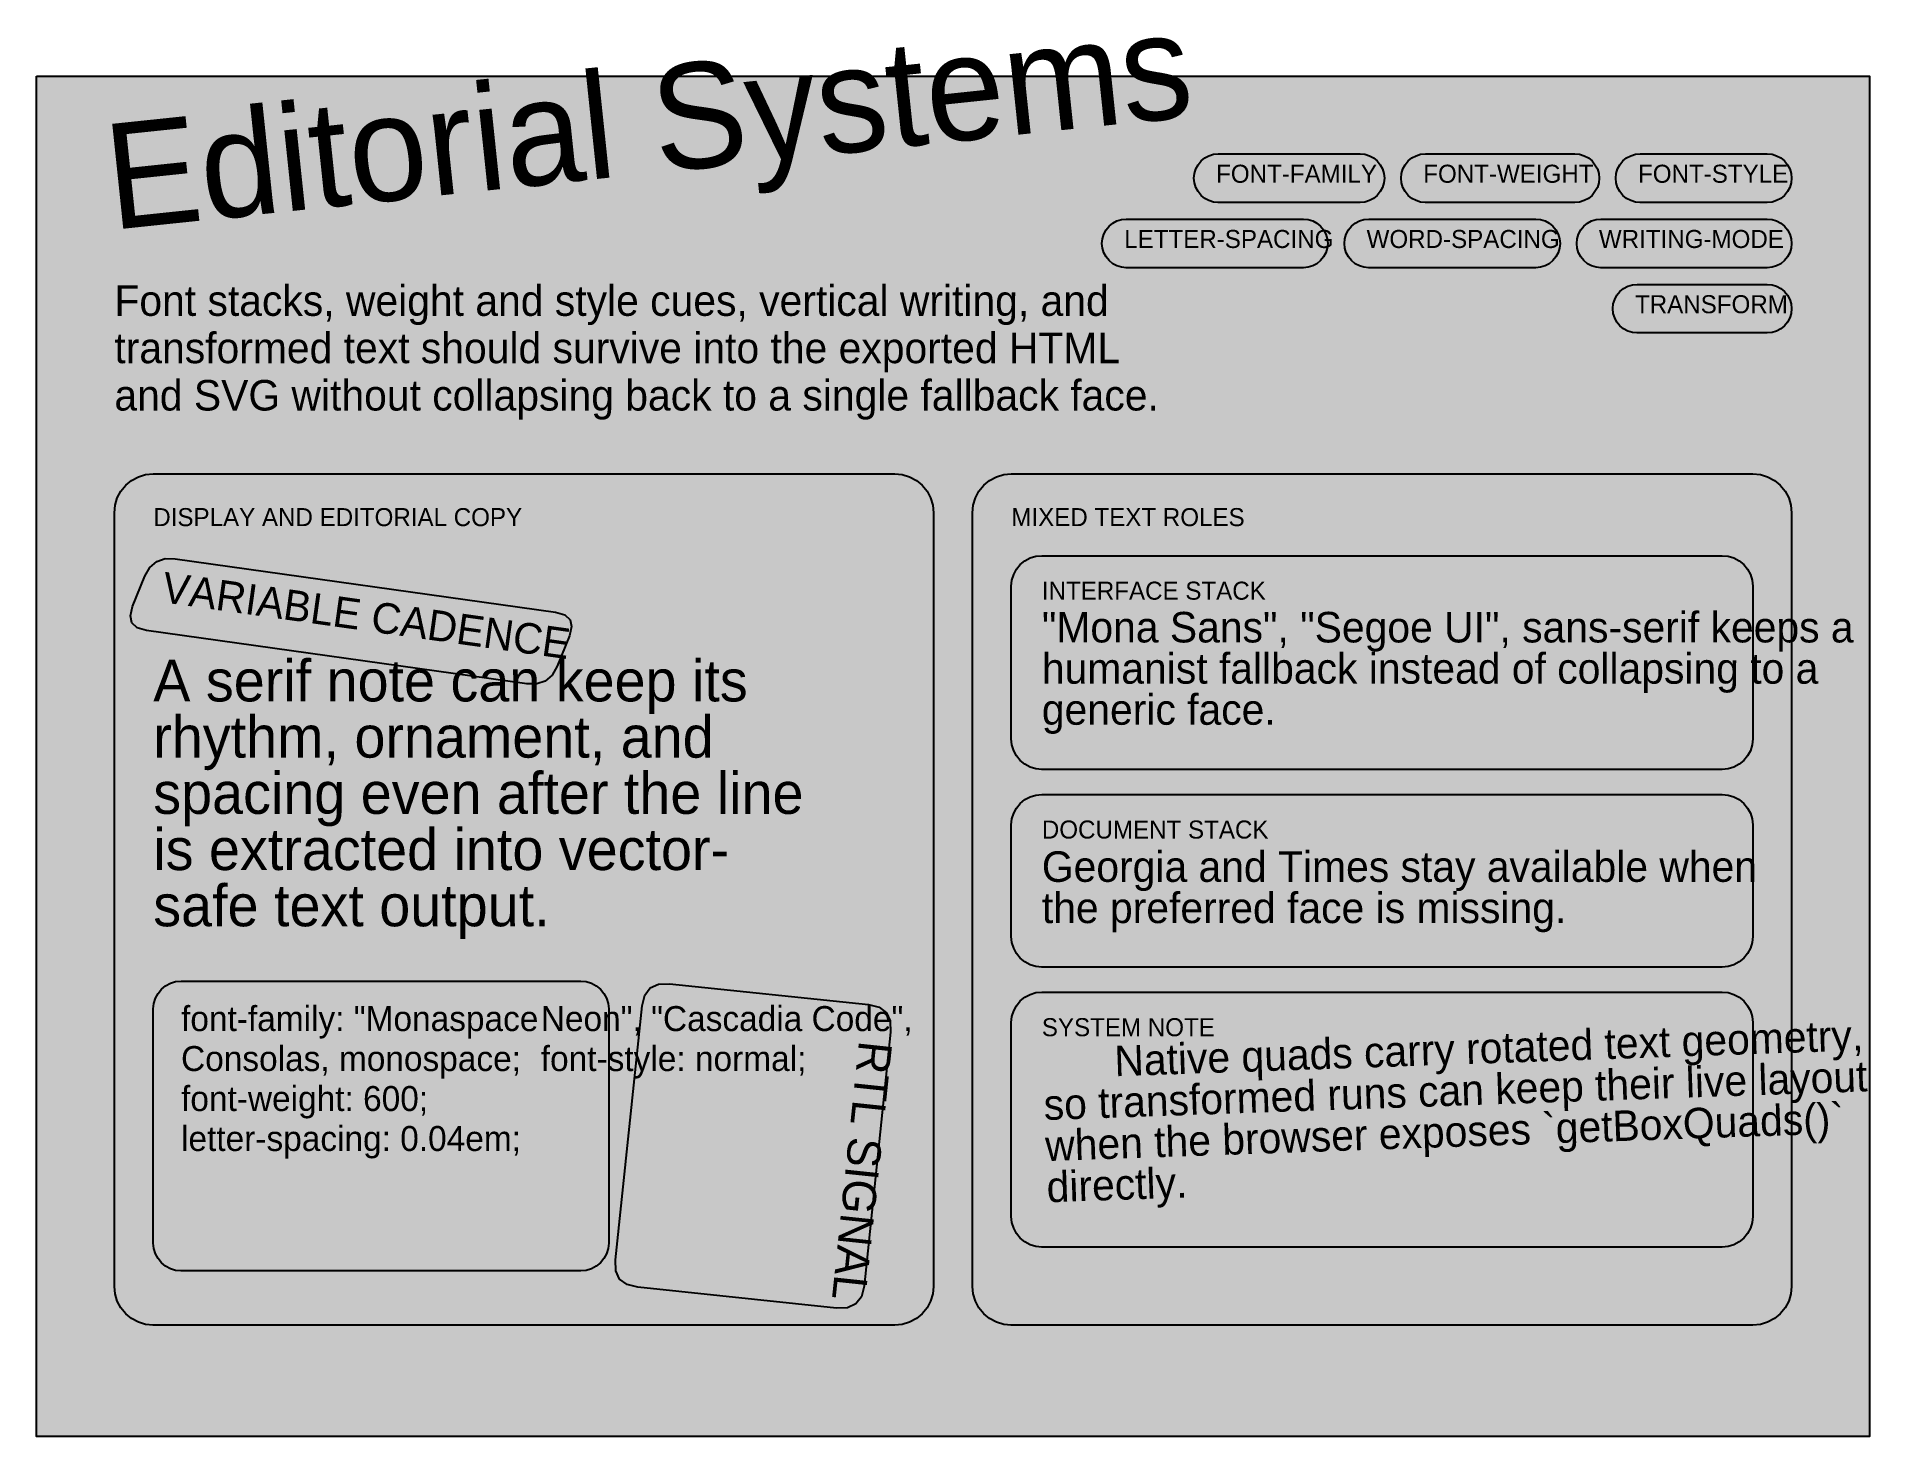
# Model space of a CAD drawing. Extents: x 0 to 1320, y 0 to 1008.
import ezdxf

# ---------------------------------------------------------------- set-up
doc = ezdxf.new("R2010")
doc.units = 0

msp = doc.modelspace()

# ---------------------------------------------------------------- hatches: boundary and pattern name
at = {"true_color": 0xc97b63}
msp.add_hatch(color=256, dxfattribs=at).paths.add_polyline_path([(0, 980), (1320, 980), (1320, 0), (0, 0)], flags=0)
at = {"true_color": 0xffffff}
for points in [[(851, 924), (953.2, 924), (953.2, 924), (956.6, 923.7), (959.9, 922.7), (962.9, 921.1), (965.6, 918.9), (967.7, 916.2), (969.4, 913.2), (970.4, 909.9), (970.7, 906.5), (970.7, 906.5), (970.7, 906.5), (970.4, 903.1), (969.4, 899.8), (967.7, 896.8), (965.6, 894.1), (962.9, 891.9), (959.9, 890.3), (956.6, 889.3), (953.2, 889), (851, 889), (851, 889), (847.6, 889.3), (844.3, 890.3), (841.3, 891.9), (838.7, 894.1), (836.5, 896.8), (834.9, 899.8), (833.9, 903.1), (833.5, 906.5), (833.5, 906.5), (833.5, 906.5), (833.9, 909.9), (834.9, 913.2), (836.5, 916.2), (838.7, 918.9), (841.3, 921.1), (844.3, 922.7), (847.6, 923.7), (851, 924)], [(1000.2, 924), (1107.9, 924), (1107.9, 924), (1111.3, 923.7), (1114.6, 922.7), (1117.6, 921.1), (1120.3, 918.9), (1122.4, 916.2), (1124.1, 913.2), (1125.1, 909.9), (1125.4, 906.5), (1125.4, 906.5), (1125.4, 906.5), (1125.1, 903.1), (1124.1, 899.8), (1122.4, 896.8), (1120.3, 894.1), (1117.6, 891.9), (1114.6, 890.3), (1111.3, 889.3), (1107.9, 889), (1000.2, 889), (1000.2, 889), (996.8, 889.3), (993.5, 890.3), (990.5, 891.9), (987.8, 894.1), (985.6, 896.8), (984, 899.8), (983, 903.1), (982.7, 906.5), (982.7, 906.5), (982.7, 906.5), (983, 909.9), (984, 913.2), (985.6, 916.2), (987.8, 918.9), (990.5, 921.1), (993.5, 922.7), (996.8, 923.7), (1000.2, 924)], [(1154.9, 924), (1246.5, 924), (1246.5, 924), (1249.9, 923.7), (1253.2, 922.7), (1256.2, 921.1), (1258.9, 918.9), (1261, 916.2), (1262.7, 913.2), (1263.6, 909.9), (1264, 906.5), (1264, 906.5), (1264, 906.5), (1263.6, 903.1), (1262.7, 899.8), (1261, 896.8), (1258.9, 894.1), (1256.2, 891.9), (1253.2, 890.3), (1249.9, 889.3), (1246.5, 889), (1154.9, 889), (1154.9, 889), (1151.5, 889.3), (1148.2, 890.3), (1145.2, 891.9), (1142.5, 894.1), (1140.3, 896.8), (1138.7, 899.8), (1137.7, 903.1), (1137.4, 906.5), (1137.4, 906.5), (1137.4, 906.5), (1137.7, 909.9), (1138.7, 913.2), (1140.3, 916.2), (1142.5, 918.9), (1145.2, 921.1), (1148.2, 922.7), (1151.5, 923.7), (1154.9, 924)], [(784.8, 877), (912.4, 877), (912.4, 877), (915.8, 876.7), (919.1, 875.7), (922.1, 874.1), (924.7, 871.9), (926.9, 869.2), (928.5, 866.2), (929.5, 862.9), (929.9, 859.5), (929.9, 859.5), (929.9, 859.5), (929.5, 856.1), (928.5, 852.8), (926.9, 849.8), (924.7, 847.1), (922.1, 844.9), (919.1, 843.3), (915.8, 842.3), (912.4, 842), (784.8, 842), (784.8, 842), (781.4, 842.3), (778.1, 843.3), (775.1, 844.9), (772.5, 847.1), (770.3, 849.8), (768.7, 852.8), (767.7, 856.1), (767.3, 859.5), (767.3, 859.5), (767.3, 859.5), (767.7, 862.9), (768.7, 866.2), (770.3, 869.2), (772.5, 871.9), (775.1, 874.1), (778.1, 875.7), (781.4, 876.7), (784.8, 877)], [(959.4, 877), (1079.7, 877), (1079.7, 877), (1083.1, 876.7), (1086.4, 875.7), (1089.4, 874.1), (1092, 871.9), (1094.2, 869.2), (1095.8, 866.2), (1096.8, 862.9), (1097.2, 859.5), (1097.2, 859.5), (1097.2, 859.5), (1096.8, 856.1), (1095.8, 852.8), (1094.2, 849.8), (1092, 847.1), (1089.4, 844.9), (1086.4, 843.3), (1083.1, 842.3), (1079.7, 842), (959.4, 842), (959.4, 842), (955.9, 842.3), (952.7, 843.3), (949.6, 844.9), (947, 847.1), (944.8, 849.8), (943.2, 852.8), (942.2, 856.1), (941.9, 859.5), (941.9, 859.5), (941.9, 859.5), (942.2, 862.9), (943.2, 866.2), (944.8, 869.2), (947, 871.9), (949.6, 874.1), (952.7, 875.7), (955.9, 876.7), (959.4, 877)], [(1126.7, 877), (1246.5, 877), (1246.5, 877), (1249.9, 876.7), (1253.2, 875.7), (1256.2, 874.1), (1258.9, 871.9), (1261, 869.2), (1262.7, 866.2), (1263.6, 862.9), (1264, 859.5), (1264, 859.5), (1264, 859.5), (1263.6, 856.1), (1262.7, 852.8), (1261, 849.8), (1258.9, 847.1), (1256.2, 844.9), (1253.2, 843.3), (1249.9, 842.3), (1246.5, 842), (1126.7, 842), (1126.7, 842), (1123.2, 842.3), (1120, 843.3), (1116.9, 844.9), (1114.3, 847.1), (1112.1, 849.8), (1110.5, 852.8), (1109.5, 856.1), (1109.2, 859.5), (1109.2, 859.5), (1109.2, 859.5), (1109.5, 862.9), (1110.5, 866.2), (1112.1, 869.2), (1114.3, 871.9), (1116.9, 874.1), (1120, 875.7), (1123.2, 876.7), (1126.7, 877)], [(1152.8, 830), (1246.5, 830), (1246.5, 830), (1249.9, 829.7), (1253.2, 828.7), (1256.2, 827.1), (1258.9, 824.9), (1261, 822.2), (1262.7, 819.2), (1263.6, 815.9), (1264, 812.5), (1264, 812.5), (1264, 812.5), (1263.6, 809.1), (1262.7, 805.8), (1261, 802.8), (1258.9, 800.1), (1256.2, 797.9), (1253.2, 796.3), (1249.9, 795.3), (1246.5, 795), (1152.8, 795), (1152.8, 795), (1149.3, 795.3), (1146.1, 796.3), (1143, 797.9), (1140.4, 800.1), (1138.2, 802.8), (1136.6, 805.8), (1135.6, 809.1), (1135.2, 812.5), (1135.2, 812.5), (1135.2, 812.5), (1135.6, 815.9), (1136.6, 819.2), (1138.2, 822.2), (1140.4, 824.9), (1143, 827.1), (1146.1, 828.7), (1149.3, 829.7), (1152.8, 830)], [(724, 634.5), (1214, 634.5), (1214, 634.5), (1218.3, 634.1), (1222.4, 632.9), (1226.2, 630.8), (1229.6, 628.1), (1232.3, 624.8), (1234.3, 621), (1235.6, 616.8), (1236, 612.5), (1236, 502.5), (1236, 502.5), (1235.6, 498.2), (1234.3, 494), (1232.3, 490.2), (1229.6, 486.9), (1226.2, 484.2), (1222.4, 482.1), (1218.3, 480.9), (1214, 480.5), (724, 480.5), (724, 480.5), (719.7, 480.9), (715.6, 482.1), (711.8, 484.2), (708.4, 486.9), (705.7, 490.2), (703.7, 494), (702.4, 498.2), (702, 502.5), (702, 612.5), (702, 612.5), (702.4, 616.8), (703.7, 621), (705.7, 624.8), (708.4, 628.1), (711.8, 630.8), (715.6, 632.9), (719.7, 634.1), (724, 634.5)], [(724, 462.5), (1214, 462.5), (1214, 462.5), (1218.3, 462), (1222.4, 460.8), (1226.2, 458.8), (1229.6, 456), (1232.3, 452.7), (1234.3, 448.9), (1235.6, 444.8), (1236, 440.5), (1236, 360.1), (1236, 360.1), (1235.6, 355.8), (1234.3, 351.7), (1232.3, 347.9), (1229.6, 344.5), (1226.2, 341.8), (1222.4, 339.8), (1218.3, 338.5), (1214, 338.1), (724, 338.1), (724, 338.1), (719.7, 338.5), (715.6, 339.8), (711.8, 341.8), (708.4, 344.5), (705.7, 347.9), (703.7, 351.7), (702.4, 355.8), (702, 360.1), (702, 440.5), (702, 440.5), (702.4, 444.8), (703.7, 448.9), (705.7, 452.7), (708.4, 456), (711.8, 458.8), (715.6, 460.8), (719.7, 462), (724, 462.5)], [(724, 320.1), (1214, 320.1), (1214, 320.1), (1218.3, 319.7), (1222.4, 318.4), (1226.2, 316.4), (1229.6, 313.7), (1232.3, 310.3), (1234.3, 306.5), (1235.6, 302.4), (1236, 298.1), (1236, 158.3), (1236, 158.3), (1235.6, 154.1), (1234.3, 149.9), (1232.3, 146.1), (1229.6, 142.8), (1226.2, 140.1), (1222.4, 138), (1218.3, 136.8), (1214, 136.3), (724, 136.3), (724, 136.3), (719.7, 136.8), (715.6, 138), (711.8, 140.1), (708.4, 142.8), (705.7, 146.1), (703.7, 149.9), (702.4, 154.1), (702, 158.3), (702, 298.1), (702, 298.1), (702.4, 302.4), (703.7, 306.5), (705.7, 310.3), (708.4, 313.7), (711.8, 316.4), (715.6, 318.4), (719.7, 319.7), (724, 320.1)]]:
    msp.add_hatch(color=256, dxfattribs=at).paths.add_polyline_path(points, flags=0)
at = {"true_color": 0xfffcf7}
for points in [[(84, 693.5), (618, 693.5), (618, 693.5), (623.5, 693), (628.7, 691.4), (633.6, 688.8), (637.8, 685.3), (641.3, 681.1), (643.9, 676.2), (645.5, 671), (646, 665.5), (646, 108), (646, 108), (645.5, 102.6), (643.9, 97.3), (641.3, 92.5), (637.8, 88.2), (633.6, 84.8), (628.7, 82.2), (623.5, 80.6), (618, 80), (84, 80), (84, 80), (78.5, 80.6), (73.3, 82.2), (68.4, 84.8), (64.2, 88.2), (60.7, 92.5), (58.1, 97.3), (56.5, 102.6), (56, 108), (56, 665.5), (56, 665.5), (56.5, 671), (58.1, 676.2), (60.7, 681.1), (64.2, 685.3), (68.4, 688.8), (73.3, 691.4), (78.5, 693), (84, 693.5)], [(702, 693.5), (1236, 693.5), (1236, 693.5), (1241.5, 693), (1246.7, 691.4), (1251.6, 688.8), (1255.8, 685.3), (1259.3, 681.1), (1261.9, 676.2), (1263.5, 671), (1264, 665.5), (1264, 108), (1264, 108), (1263.5, 102.6), (1261.9, 97.3), (1259.3, 92.5), (1255.8, 88.2), (1251.6, 84.8), (1246.7, 82.2), (1241.5, 80.6), (1236, 80), (702, 80), (702, 80), (696.5, 80.6), (691.3, 82.2), (686.4, 84.8), (682.2, 88.2), (678.7, 92.5), (676.1, 97.3), (674.5, 102.6), (674, 108), (674, 665.5), (674, 665.5), (674.5, 671), (676.1, 676.2), (678.7, 681.1), (682.2, 685.3), (686.4, 688.8), (691.3, 691.4), (696.5, 693), (702, 693.5)]]:
    msp.add_hatch(color=256, dxfattribs=at).paths.add_polyline_path(points, flags=0)
at = {"true_color": 0x12355b}
msp.add_hatch(color=256, dxfattribs=at).paths.add_polyline_path([(78, 619.7), (81.6, 626), (86.5, 630.3), (92.5, 632.4), (99.8, 632.3), (373.8, 593.8), (380.4, 591.9), (384.2, 588.4), (385.3, 583.4), (383.7, 576.7), (374.8, 554.8), (371.2, 548.5), (366.3, 544.2), (360.3, 542.2), (353, 542.2), (79, 580.7), (72.4, 582.6), (68.6, 586.1), (67.5, 591.1), (69.1, 597.8)], flags=0)
at = {"true_color": 0x14213d}
msp.add_hatch(color=256, dxfattribs=at).paths.add_polyline_path([(104, 328), (392, 328), (392, 328), (395.9, 327.6), (399.7, 326.5), (403.1, 324.7), (406.1, 322.2), (408.6, 319.1), (410.5, 315.7), (411.6, 311.9), (412, 308), (412, 139.2), (412, 139.2), (411.6, 135.3), (410.5, 131.6), (408.6, 128.1), (406.1, 125.1), (403.1, 122.6), (399.7, 120.8), (395.9, 119.6), (392, 119.2), (104, 119.2), (104, 119.2), (100.1, 119.6), (96.3, 120.8), (92.9, 122.6), (89.9, 125.1), (87.4, 128.1), (85.5, 131.6), (84.4, 135.3), (84, 139.2), (84, 308), (84, 308), (84.4, 311.9), (85.5, 315.7), (87.4, 319.1), (89.9, 322.2), (92.9, 324.7), (96.3, 326.5), (100.1, 327.6), (104, 328)], flags=0)
at = {"true_color": 0x40916c}
msp.add_hatch(color=256, dxfattribs=at).paths.add_polyline_path([(436.1, 310.1), (438.1, 317.8), (442, 323.1), (448, 325.9), (455.9, 326.1), (599.1, 311.1), (606.8, 309.2), (612.1, 305.2), (614.8, 299.3), (615.1, 291.3), (595.9, 108.3), (594, 100.6), (590, 95.4), (584.1, 92.6), (576.1, 92.3), (432.9, 107.4), (425.2, 109.3), (419.9, 113.2), (417.2, 119.2), (416.9, 127.1)], flags=0)

# ---------------------------------------------------------------- linework, layer by layer
at = {"true_color": 0xc97b63}
msp.add_lwpolyline([(0, 980), (1320, 980), (1320, 0), (0, 0)], close=True, dxfattribs=at)
at = {"true_color": 0xffffff}
for points in [[(851, 924), (953.2, 924), (953.2, 924), (956.6, 923.7), (959.9, 922.7), (962.9, 921.1), (965.6, 918.9), (967.7, 916.2), (969.4, 913.2), (970.4, 909.9), (970.7, 906.5), (970.7, 906.5), (970.7, 906.5), (970.4, 903.1), (969.4, 899.8), (967.7, 896.8), (965.6, 894.1), (962.9, 891.9), (959.9, 890.3), (956.6, 889.3), (953.2, 889), (851, 889), (851, 889), (847.6, 889.3), (844.3, 890.3), (841.3, 891.9), (838.7, 894.1), (836.5, 896.8), (834.9, 899.8), (833.9, 903.1), (833.5, 906.5), (833.5, 906.5), (833.5, 906.5), (833.9, 909.9), (834.9, 913.2), (836.5, 916.2), (838.7, 918.9), (841.3, 921.1), (844.3, 922.7), (847.6, 923.7), (851, 924)], [(1000.2, 924), (1107.9, 924), (1107.9, 924), (1111.3, 923.7), (1114.6, 922.7), (1117.6, 921.1), (1120.3, 918.9), (1122.4, 916.2), (1124.1, 913.2), (1125.1, 909.9), (1125.4, 906.5), (1125.4, 906.5), (1125.4, 906.5), (1125.1, 903.1), (1124.1, 899.8), (1122.4, 896.8), (1120.3, 894.1), (1117.6, 891.9), (1114.6, 890.3), (1111.3, 889.3), (1107.9, 889), (1000.2, 889), (1000.2, 889), (996.8, 889.3), (993.5, 890.3), (990.5, 891.9), (987.8, 894.1), (985.6, 896.8), (984, 899.8), (983, 903.1), (982.7, 906.5), (982.7, 906.5), (982.7, 906.5), (983, 909.9), (984, 913.2), (985.6, 916.2), (987.8, 918.9), (990.5, 921.1), (993.5, 922.7), (996.8, 923.7), (1000.2, 924)], [(1154.9, 924), (1246.5, 924), (1246.5, 924), (1249.9, 923.7), (1253.2, 922.7), (1256.2, 921.1), (1258.9, 918.9), (1261, 916.2), (1262.7, 913.2), (1263.6, 909.9), (1264, 906.5), (1264, 906.5), (1264, 906.5), (1263.6, 903.1), (1262.7, 899.8), (1261, 896.8), (1258.9, 894.1), (1256.2, 891.9), (1253.2, 890.3), (1249.9, 889.3), (1246.5, 889), (1154.9, 889), (1154.9, 889), (1151.5, 889.3), (1148.2, 890.3), (1145.2, 891.9), (1142.5, 894.1), (1140.3, 896.8), (1138.7, 899.8), (1137.7, 903.1), (1137.4, 906.5), (1137.4, 906.5), (1137.4, 906.5), (1137.7, 909.9), (1138.7, 913.2), (1140.3, 916.2), (1142.5, 918.9), (1145.2, 921.1), (1148.2, 922.7), (1151.5, 923.7), (1154.9, 924)], [(784.8, 877), (912.4, 877), (912.4, 877), (915.8, 876.7), (919.1, 875.7), (922.1, 874.1), (924.7, 871.9), (926.9, 869.2), (928.5, 866.2), (929.5, 862.9), (929.9, 859.5), (929.9, 859.5), (929.9, 859.5), (929.5, 856.1), (928.5, 852.8), (926.9, 849.8), (924.7, 847.1), (922.1, 844.9), (919.1, 843.3), (915.8, 842.3), (912.4, 842), (784.8, 842), (784.8, 842), (781.4, 842.3), (778.1, 843.3), (775.1, 844.9), (772.5, 847.1), (770.3, 849.8), (768.7, 852.8), (767.7, 856.1), (767.3, 859.5), (767.3, 859.5), (767.3, 859.5), (767.7, 862.9), (768.7, 866.2), (770.3, 869.2), (772.5, 871.9), (775.1, 874.1), (778.1, 875.7), (781.4, 876.7), (784.8, 877)], [(959.4, 877), (1079.7, 877), (1079.7, 877), (1083.1, 876.7), (1086.4, 875.7), (1089.4, 874.1), (1092, 871.9), (1094.2, 869.2), (1095.8, 866.2), (1096.8, 862.9), (1097.2, 859.5), (1097.2, 859.5), (1097.2, 859.5), (1096.8, 856.1), (1095.8, 852.8), (1094.2, 849.8), (1092, 847.1), (1089.4, 844.9), (1086.4, 843.3), (1083.1, 842.3), (1079.7, 842), (959.4, 842), (959.4, 842), (955.9, 842.3), (952.7, 843.3), (949.6, 844.9), (947, 847.1), (944.8, 849.8), (943.2, 852.8), (942.2, 856.1), (941.9, 859.5), (941.9, 859.5), (941.9, 859.5), (942.2, 862.9), (943.2, 866.2), (944.8, 869.2), (947, 871.9), (949.6, 874.1), (952.7, 875.7), (955.9, 876.7), (959.4, 877)], [(1126.7, 877), (1246.5, 877), (1246.5, 877), (1249.9, 876.7), (1253.2, 875.7), (1256.2, 874.1), (1258.9, 871.9), (1261, 869.2), (1262.7, 866.2), (1263.6, 862.9), (1264, 859.5), (1264, 859.5), (1264, 859.5), (1263.6, 856.1), (1262.7, 852.8), (1261, 849.8), (1258.9, 847.1), (1256.2, 844.9), (1253.2, 843.3), (1249.9, 842.3), (1246.5, 842), (1126.7, 842), (1126.7, 842), (1123.2, 842.3), (1120, 843.3), (1116.9, 844.9), (1114.3, 847.1), (1112.1, 849.8), (1110.5, 852.8), (1109.5, 856.1), (1109.2, 859.5), (1109.2, 859.5), (1109.2, 859.5), (1109.5, 862.9), (1110.5, 866.2), (1112.1, 869.2), (1114.3, 871.9), (1116.9, 874.1), (1120, 875.7), (1123.2, 876.7), (1126.7, 877)], [(1152.8, 830), (1246.5, 830), (1246.5, 830), (1249.9, 829.7), (1253.2, 828.7), (1256.2, 827.1), (1258.9, 824.9), (1261, 822.2), (1262.7, 819.2), (1263.6, 815.9), (1264, 812.5), (1264, 812.5), (1264, 812.5), (1263.6, 809.1), (1262.7, 805.8), (1261, 802.8), (1258.9, 800.1), (1256.2, 797.9), (1253.2, 796.3), (1249.9, 795.3), (1246.5, 795), (1152.8, 795), (1152.8, 795), (1149.3, 795.3), (1146.1, 796.3), (1143, 797.9), (1140.4, 800.1), (1138.2, 802.8), (1136.6, 805.8), (1135.6, 809.1), (1135.2, 812.5), (1135.2, 812.5), (1135.2, 812.5), (1135.6, 815.9), (1136.6, 819.2), (1138.2, 822.2), (1140.4, 824.9), (1143, 827.1), (1146.1, 828.7), (1149.3, 829.7), (1152.8, 830)], [(724, 634.5), (1214, 634.5), (1214, 634.5), (1218.3, 634.1), (1222.4, 632.9), (1226.2, 630.8), (1229.6, 628.1), (1232.3, 624.8), (1234.3, 621), (1235.6, 616.8), (1236, 612.5), (1236, 502.5), (1236, 502.5), (1235.6, 498.2), (1234.3, 494), (1232.3, 490.2), (1229.6, 486.9), (1226.2, 484.2), (1222.4, 482.1), (1218.3, 480.9), (1214, 480.5), (724, 480.5), (724, 480.5), (719.7, 480.9), (715.6, 482.1), (711.8, 484.2), (708.4, 486.9), (705.7, 490.2), (703.7, 494), (702.4, 498.2), (702, 502.5), (702, 612.5), (702, 612.5), (702.4, 616.8), (703.7, 621), (705.7, 624.8), (708.4, 628.1), (711.8, 630.8), (715.6, 632.9), (719.7, 634.1), (724, 634.5)], [(724, 462.5), (1214, 462.5), (1214, 462.5), (1218.3, 462), (1222.4, 460.8), (1226.2, 458.8), (1229.6, 456), (1232.3, 452.7), (1234.3, 448.9), (1235.6, 444.8), (1236, 440.5), (1236, 360.1), (1236, 360.1), (1235.6, 355.8), (1234.3, 351.7), (1232.3, 347.9), (1229.6, 344.5), (1226.2, 341.8), (1222.4, 339.8), (1218.3, 338.5), (1214, 338.1), (724, 338.1), (724, 338.1), (719.7, 338.5), (715.6, 339.8), (711.8, 341.8), (708.4, 344.5), (705.7, 347.9), (703.7, 351.7), (702.4, 355.8), (702, 360.1), (702, 440.5), (702, 440.5), (702.4, 444.8), (703.7, 448.9), (705.7, 452.7), (708.4, 456), (711.8, 458.8), (715.6, 460.8), (719.7, 462), (724, 462.5)], [(724, 320.1), (1214, 320.1), (1214, 320.1), (1218.3, 319.7), (1222.4, 318.4), (1226.2, 316.4), (1229.6, 313.7), (1232.3, 310.3), (1234.3, 306.5), (1235.6, 302.4), (1236, 298.1), (1236, 158.3), (1236, 158.3), (1235.6, 154.1), (1234.3, 149.9), (1232.3, 146.1), (1229.6, 142.8), (1226.2, 140.1), (1222.4, 138), (1218.3, 136.8), (1214, 136.3), (724, 136.3), (724, 136.3), (719.7, 136.8), (715.6, 138), (711.8, 140.1), (708.4, 142.8), (705.7, 146.1), (703.7, 149.9), (702.4, 154.1), (702, 158.3), (702, 298.1), (702, 298.1), (702.4, 302.4), (703.7, 306.5), (705.7, 310.3), (708.4, 313.7), (711.8, 316.4), (715.6, 318.4), (719.7, 319.7), (724, 320.1)]]:
    msp.add_lwpolyline(points, close=True, dxfattribs=at)
at = {"true_color": 0xfffcf7}
for points in [[(84, 693.5), (618, 693.5), (618, 693.5), (623.5, 693), (628.7, 691.4), (633.6, 688.8), (637.8, 685.3), (641.3, 681.1), (643.9, 676.2), (645.5, 671), (646, 665.5), (646, 108), (646, 108), (645.5, 102.6), (643.9, 97.3), (641.3, 92.5), (637.8, 88.2), (633.6, 84.8), (628.7, 82.2), (623.5, 80.6), (618, 80), (84, 80), (84, 80), (78.5, 80.6), (73.3, 82.2), (68.4, 84.8), (64.2, 88.2), (60.7, 92.5), (58.1, 97.3), (56.5, 102.6), (56, 108), (56, 665.5), (56, 665.5), (56.5, 671), (58.1, 676.2), (60.7, 681.1), (64.2, 685.3), (68.4, 688.8), (73.3, 691.4), (78.5, 693), (84, 693.5)], [(702, 693.5), (1236, 693.5), (1236, 693.5), (1241.5, 693), (1246.7, 691.4), (1251.6, 688.8), (1255.8, 685.3), (1259.3, 681.1), (1261.9, 676.2), (1263.5, 671), (1264, 665.5), (1264, 108), (1264, 108), (1263.5, 102.6), (1261.9, 97.3), (1259.3, 92.5), (1255.8, 88.2), (1251.6, 84.8), (1246.7, 82.2), (1241.5, 80.6), (1236, 80), (702, 80), (702, 80), (696.5, 80.6), (691.3, 82.2), (686.4, 84.8), (682.2, 88.2), (678.7, 92.5), (676.1, 97.3), (674.5, 102.6), (674, 108), (674, 665.5), (674, 665.5), (674.5, 671), (676.1, 676.2), (678.7, 681.1), (682.2, 685.3), (686.4, 688.8), (691.3, 691.4), (696.5, 693), (702, 693.5)]]:
    msp.add_lwpolyline(points, close=True, dxfattribs=at)
at = {"true_color": 0x12355b}
msp.add_lwpolyline([(78, 619.7), (81.6, 626), (86.5, 630.3), (92.5, 632.4), (99.8, 632.3), (373.8, 593.8), (380.4, 591.9), (384.2, 588.4), (385.3, 583.4), (383.7, 576.7), (374.8, 554.8), (371.2, 548.5), (366.3, 544.2), (360.3, 542.2), (353, 542.2), (79, 580.7), (72.4, 582.6), (68.6, 586.1), (67.5, 591.1), (69.1, 597.8)], close=True, dxfattribs=at)
at = {"true_color": 0x14213d}
msp.add_lwpolyline([(104, 328), (392, 328), (392, 328), (395.9, 327.6), (399.7, 326.5), (403.1, 324.7), (406.1, 322.2), (408.6, 319.1), (410.5, 315.7), (411.6, 311.9), (412, 308), (412, 139.2), (412, 139.2), (411.6, 135.3), (410.5, 131.6), (408.6, 128.1), (406.1, 125.1), (403.1, 122.6), (399.7, 120.8), (395.9, 119.6), (392, 119.2), (104, 119.2), (104, 119.2), (100.1, 119.6), (96.3, 120.8), (92.9, 122.6), (89.9, 125.1), (87.4, 128.1), (85.5, 131.6), (84.4, 135.3), (84, 139.2), (84, 308), (84, 308), (84.4, 311.9), (85.5, 315.7), (87.4, 319.1), (89.9, 322.2), (92.9, 324.7), (96.3, 326.5), (100.1, 327.6), (104, 328)], close=True, dxfattribs=at)
at = {"true_color": 0x40916c}
msp.add_lwpolyline([(436.1, 310.1), (438.1, 317.8), (442, 323.1), (448, 325.9), (455.9, 326.1), (599.1, 311.1), (606.8, 309.2), (612.1, 305.2), (614.8, 299.3), (615.1, 291.3), (595.9, 108.3), (594, 100.6), (590, 95.4), (584.1, 92.6), (576.1, 92.3), (432.9, 107.4), (425.2, 109.3), (419.9, 113.2), (417.2, 119.2), (416.9, 127.1)], close=True, dxfattribs=at)

# ---------------------------------------------------------------- texts
at = {"true_color": 0x12355b}
msp.add_text('Editorial Systems', height=76, rotation=6, dxfattribs=at).set_placement((54.1, 869.2))
at = {"true_color": 0x2f4858}
for s, p in [('FONT-FAMILY', (849.5, 903.2)), ('FONT-WEIGHT', (998.7, 903.2)), ('FONT-STYLE', (1153.4, 903.2)), ('LETTER-SPACING', (783.3, 856.2)), ('WORD-SPACING', (957.9, 856.2)), ('WRITING-MODE', (1125.2, 856.2)), ('TRANSFORM', (1151.2, 809.2))]:
    msp.add_text(s, height=13, dxfattribs=at).set_placement(p)
at = {"true_color": 0x12355b}
for s, height, p in [('Font stacks, weight and style cues, vertical writing, and', 22, (56, 807.3)), ('transformed text should survive into the exported HTML', 22, (56, 773.2)), ('and SVG without collapsing back to a single fallback face.', 22, (56, 739.1)), ('DISPLAY AND EDITORIAL COPY', 13, (84, 655.8)), ('MIXED TEXT ROLES', 13, (702, 655.8))]:
    msp.add_text(s, height=height, dxfattribs=at).set_placement(p)
at = {"true_color": 0xfffaf3}
msp.add_text('VARIABLE CADENCE', height=22, rotation=-8, dxfattribs=at).set_placement((89.3, 601.1))
at = {"true_color": 0x29465b}
for s, height, p in [('INTERFACE STACK', 13, (724, 602.8)), ('"Mona Sans", "Segoe UI", sans-serif keeps a', 22, (724, 572)), ('humanist fallback instead of collapsing to a', 22, (724, 542.3)), ('generic face.', 22, (724, 512.7)), ('DOCUMENT STACK', 13, (724, 430.7)), ('Georgia and Times stay available when', 22, (724, 399.5)), ('the preferred face is missing.', 22, (724, 369.8)), ('SYSTEM NOTE', 13, (724, 288.3))]:
    msp.add_text(s, height=height, dxfattribs=at).set_placement(p)
at = {"true_color": 0x573824}
for s, p in [('A serif note can keep its', (84, 529.5)), ('rhythm, ornament, and', (84, 489)), ('spacing even after the line', (84, 448.5)), ('is extracted into vector-', (84, 408)), ('safe text output.', (84, 367.5))]:
    msp.add_text(s, height=30, dxfattribs=at).set_placement(p)
at = {"true_color": 0xe5ecf4}
for s, p in [('font-family: "Monaspace ', (104, 292)), ('Neon", "Cascadia Code", ', (363.1, 292)), ('Consolas, monospace;', (104, 263.2)), ('font-style: normal;', (363.1, 263.2)), ('font-weight: 600;', (104, 234.4)), ('letter-spacing: 0.04em;', (104, 205.6))]:
    msp.add_text(s, height=18, dxfattribs=at).set_placement(p)
at = {"true_color": 0x29465b}
for s, p in [('Native quads carry rotated text geometry,', (776.6, 259.4)), ('so transformed runs can keep their live layout', (725.7, 227.9)), ('when the browser exposes `getBoxQuads()`', (726.8, 198.3)), ('directly.', (727.8, 168.6))]:
    msp.add_text(s, height=22, rotation=2, dxfattribs=at).set_placement(p)
at = {"true_color": 0x2f4858}
msp.add_text('RTL SIGNAL', height=24, rotation=-96, dxfattribs=at).set_placement((592.4, 285.6))

doc.saveas('drawing.dxf')
